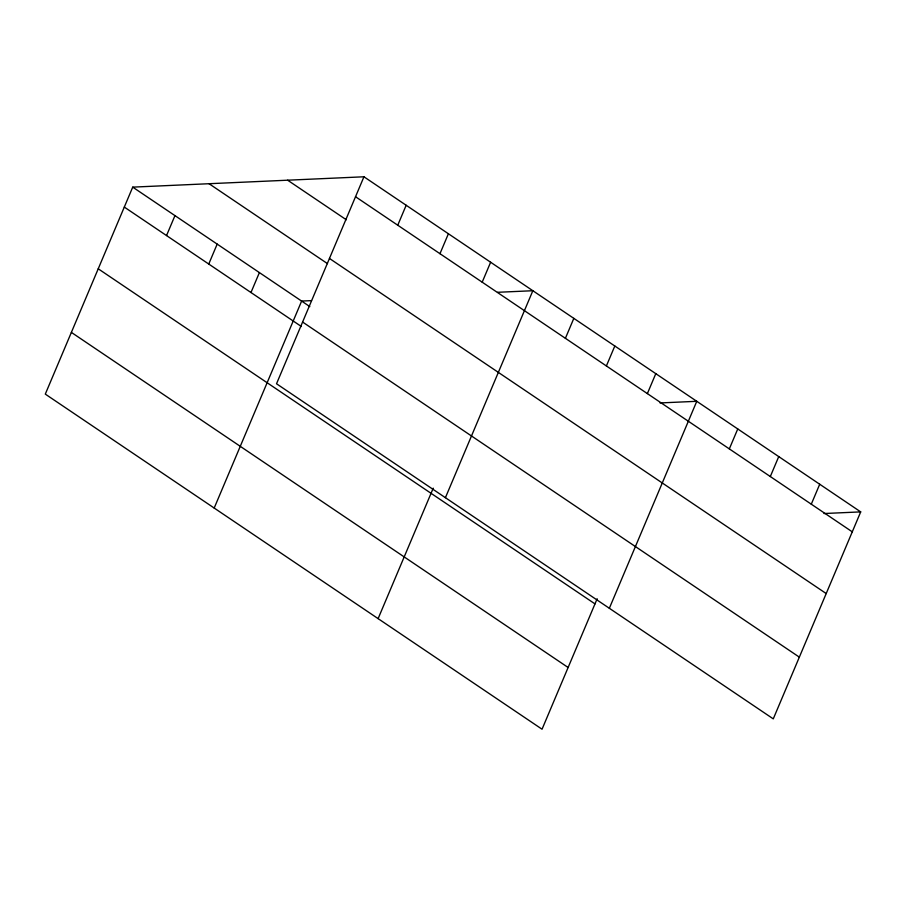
<?xml version="1.0" encoding="UTF-8"?>
<svg xmlns="http://www.w3.org/2000/svg" width="906" height="906" viewBox="0 0 906 906"><rect width="100%" height="100%" fill="white"/><g stroke="black" fill="none" stroke-linecap="round" stroke-linejoin="round"><path stroke-width="1.36" d="M363.952 176.783L276.523 383.759L773.271 718.866L860.7 511.89L363.952 176.783L132.729 187.134L45.3 394.11L542.048 729.217L597.156 598.753M166.534 235.56L174.96 215.617M208.754 264.042L217.18 244.099M250.973 292.525L259.399 272.581M214.19 508.051L301.63 301.064L311.517 300.622M397.757 225.209L406.171 205.266M439.976 253.691L448.402 233.748M482.196 282.174L490.622 262.242M378.119 618.628L433.227 488.175M445.412 497.7L532.841 290.724L497.519 292.298M565.401 338.312L573.826 318.368M606.386 365.956L614.812 346.013M647.371 393.6L655.797 373.657M609.342 608.277L696.771 401.301L660.032 402.944M729.33 448.889L737.756 428.946M770.315 476.533L778.741 456.601M811.3 504.178L819.715 484.246M823.962 513.532L860.7 511.89M355.526 196.727L852.274 531.833M287.655 180.203L346.296 219.762M329.456 258.448L826.204 593.555M209.037 183.714L327.496 263.635M132.729 187.134L309.818 306.602M302.593 322.038L799.341 657.144M124.303 207.078L301.404 326.534M98.233 268.799L594.982 603.894M71.37 332.389L568.119 667.495"/></g></svg>
